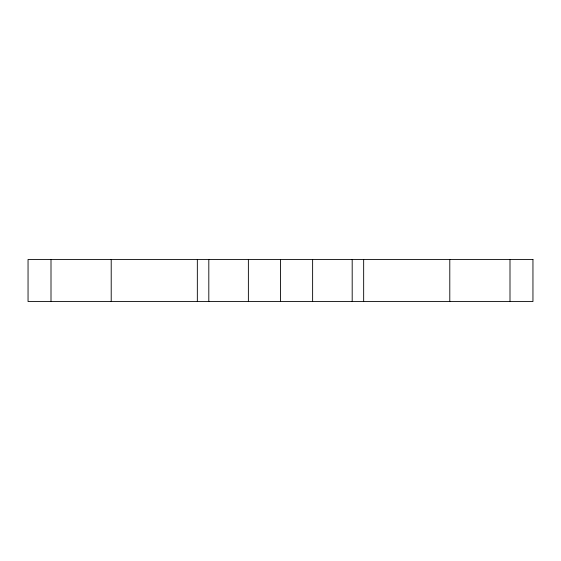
<?xml version="1.0" encoding="UTF-8"?>
<svg xmlns="http://www.w3.org/2000/svg" width="561" height="561" viewBox="0 0 561 561"><rect width="100%" height="100%" fill="white"/><g stroke="black" fill="none" stroke-linecap="round" stroke-linejoin="round"><path stroke-width="0.84" d="M509.998 259.463L509.998 301.538M449.789 259.463L449.789 301.538M363.661 259.463L363.661 301.538M352.189 259.463L352.189 301.538M312.624 259.463L312.624 301.538M280.5 259.463L280.5 301.538M248.376 259.463L248.376 301.538M208.811 259.463L208.811 301.538M197.339 259.463L197.339 301.538M111.211 259.463L111.211 301.538M51.002 259.463L51.002 301.538M532.95 259.463L28.05 259.463L28.05 301.538L532.95 301.538L532.95 259.463"/></g></svg>
